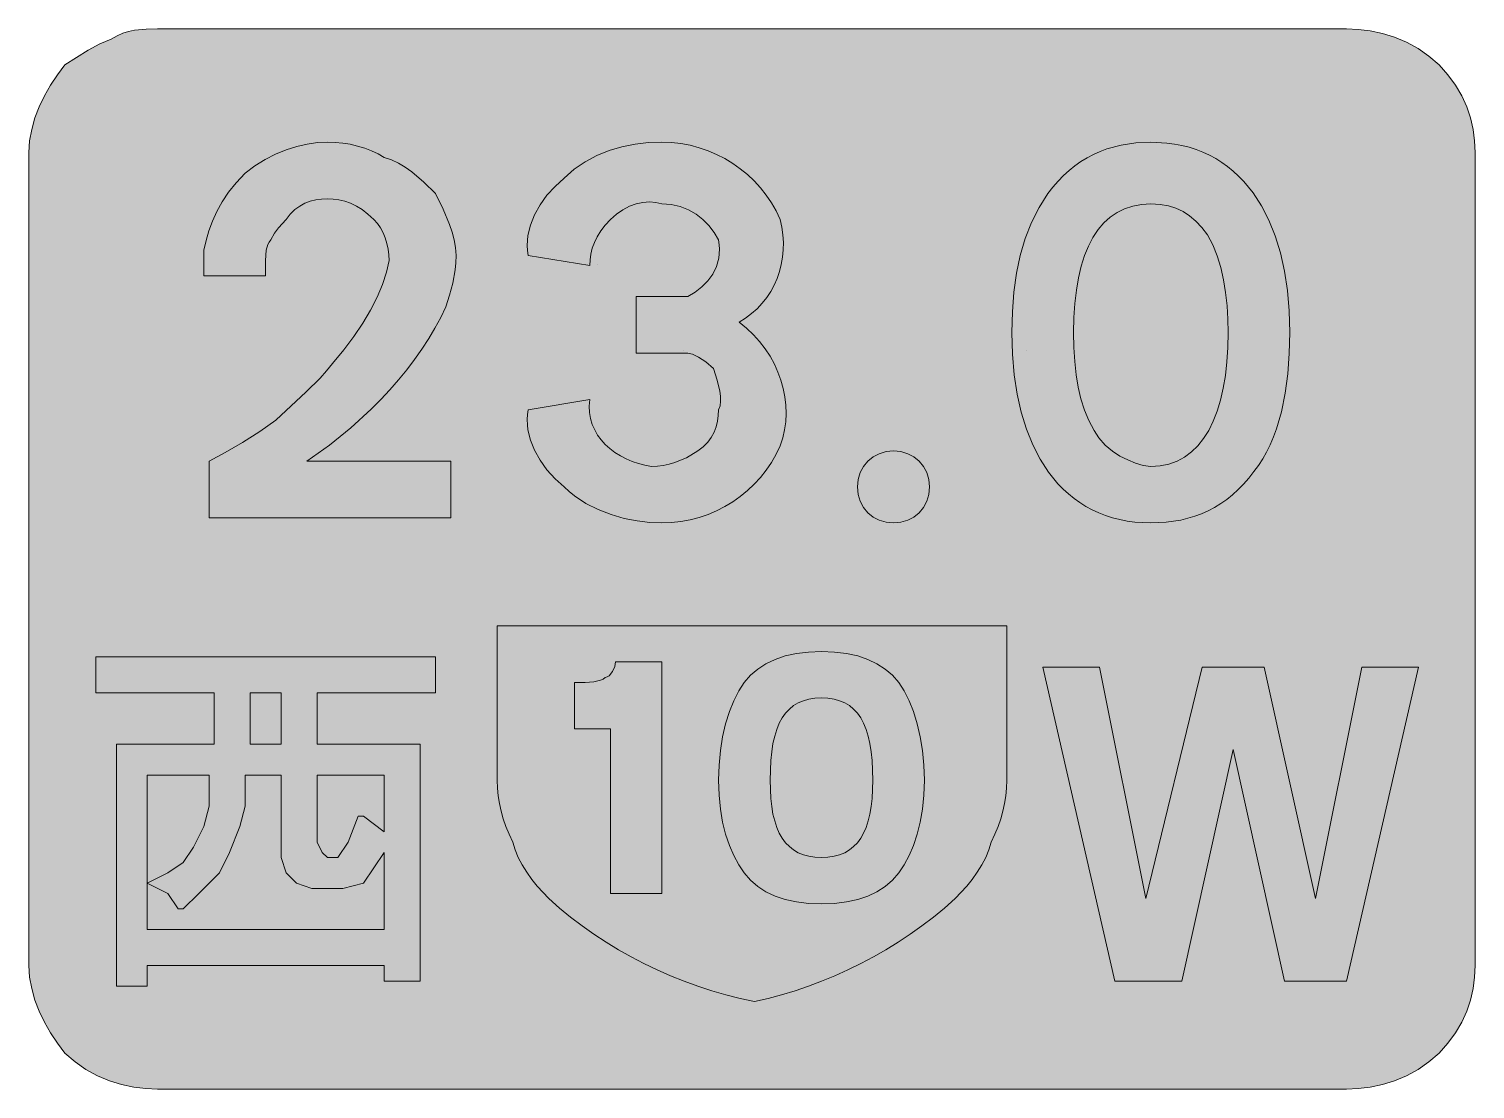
# Model space of a CAD drawing. Header units: metres. Extents: x 115 to 452, y 11 to 258.
import ezdxf

# ---------------------------------------------------------------- set-up
doc = ezdxf.new("R2010")
doc.units = ezdxf.units.M
for name, color, linetype, true_color in [('FILL_BLACK_000000', 7, 'Continuous', 0x000000), ('FILL_LIME_00FF00', 7, 'Continuous', 0x00ff00), ('FILL_WHITE_FFFFFF', 7, 'Continuous', 0xffffff), ('FILL_YELLOW_FFFF00', 7, 'Continuous', 0xffff00), ('STROKE_WHITE_FFFFFF', 7, 'Continuous', 0xffffff)]:
    doc.layers.add(name, color=color, linetype=linetype, true_color=true_color)

msp = doc.modelspace()

# ---------------------------------------------------------------- hatches: boundary and pattern name
at = {"layer": 'FILL_BLACK_000000', "true_color": 0x000000}
h = msp.add_hatch(color=7, dxfattribs=at)
h.dxf.hatch_style = 1
h.paths.add_polyline_path([(323.12, 76.53), (322.6, 73.49), (321.9, 70.68), (321.03, 68.09), (320.01, 65.73), (318.84, 63.59), (317.55, 61.68), (316.09, 59.99), (314.4, 58.53), (312.49, 57.29), (310.35, 56.28), (307.99, 55.49), (305.4, 54.93), (302.59, 54.59), (299.55, 54.48), (296.51, 54.59), (293.7, 54.93), (291.11, 55.49), (288.75, 56.28), (286.61, 57.29), (284.7, 58.53), (283.01, 59.99), (281.55, 61.68), (280.26, 63.59), (279.09, 65.73), (278.07, 68.09), (277.2, 70.68), (276.5, 73.49), (275.98, 76.53), (275.66, 79.79), (275.55, 83.28), (275.66, 86.82), (275.98, 90.22), (276.5, 93.45), (277.2, 96.48), (278.07, 99.29), (279.09, 101.84), (280.26, 104.12), (281.55, 106.08), (283.01, 107.77), (284.7, 109.23), (286.61, 110.47), (288.75, 111.48), (291.11, 112.27), (293.7, 112.83), (296.51, 113.17), (299.55, 113.28), (302.59, 113.17), (305.4, 112.83), (307.99, 112.27), (310.35, 111.48), (312.49, 110.47), (314.4, 109.23), (316.09, 107.77), (317.55, 106.08), (318.84, 104.12), (320.01, 101.84), (321.03, 99.29), (321.9, 96.48), (322.6, 93.45), (323.12, 90.22), (323.44, 86.82), (323.55, 83.28), (323.44, 79.79), (323.12, 76.53)])
h.paths.add_polyline_path([(311.16, 89.95), (310.86, 91.85), (310.46, 93.58), (309.97, 95.16), (309.38, 96.57), (308.7, 97.83), (307.92, 98.93), (307.04, 99.89), (306.06, 100.69), (304.97, 101.34), (303.78, 101.84), (302.48, 102.2), (301.07, 102.41), (299.55, 102.48), (298.03, 102.41), (296.62, 102.2), (295.32, 101.84), (294.13, 101.34), (293.04, 100.69), (292.06, 99.89), (291.18, 98.93), (290.4, 97.83), (289.72, 96.57), (289.13, 95.16), (288.64, 93.58), (288.24, 91.85), (287.94, 89.95), (287.72, 87.89), (287.55, 83.28), (287.72, 79.06), (287.94, 77.16), (288.24, 75.4), (288.64, 73.79), (289.13, 72.31), (289.72, 70.98), (290.4, 69.78), (291.18, 68.73), (292.06, 67.81), (293.04, 67.04), (294.13, 66.4), (295.32, 65.91), (296.62, 65.56), (298.03, 65.35), (299.55, 65.28), (301.07, 65.35), (302.48, 65.56), (303.78, 65.91), (304.97, 66.4), (306.06, 67.04), (307.04, 67.81), (307.92, 68.73), (308.7, 69.78), (309.38, 70.98), (309.97, 72.31), (310.46, 73.79), (310.86, 75.4), (311.16, 77.16), (311.38, 79.06), (311.55, 83.28), (311.38, 87.89), (311.16, 89.95)], flags=16)
h = msp.add_hatch(color=7, dxfattribs=at)
h.dxf.hatch_style = 1
h.paths.add_polyline_path([(262.35, 56.88), (250.35, 56.88), (250.35, 95.28), (241.95, 95.28), (241.95, 106.08), (244.43, 106.1), (246.45, 106.23), (248.03, 106.59), (248.64, 106.88), (249.15, 107.28), (249.6, 107.39), (250.03, 107.67), (250.8, 108.63), (251.34, 109.81), (251.55, 110.88), (262.35, 110.88), (262.35, 56.88)])
at = {"layer": 'FILL_LIME_00FF00', "true_color": 0x00ff00}
h = msp.add_hatch(color=7, dxfattribs=at)
h.dxf.hatch_style = 1
h.paths.add_polyline_path([(424.7, 258.37), (427.52, 258.01), (430.37, 257.4), (433.2, 256.53), (435.98, 255.37), (438.66, 253.92), (441.19, 252.16), (443.55, 250.08), (445.63, 247.78), (447.39, 245.37), (448.84, 242.89), (450, 240.33), (450.87, 237.72), (451.48, 235.06), (451.84, 232.38), (451.95, 229.68), (451.95, 40.08), (451.84, 37.38), (451.48, 34.7), (450.87, 32.04), (450, 29.43), (448.84, 26.87), (447.39, 24.39), (445.63, 21.98), (443.55, 19.68), (441.19, 17.6), (438.66, 15.84), (435.98, 14.39), (433.2, 13.23), (430.37, 12.36), (427.52, 11.75), (424.7, 11.39), (421.95, 11.28), (144.75, 11.28), (142, 11.39), (139.18, 11.75), (136.33, 12.36), (133.5, 13.23), (130.72, 14.39), (128.04, 15.84), (125.51, 17.6), (123.15, 19.68), (121.41, 21.98), (119.81, 24.39), (118.38, 26.87), (117.15, 29.43), (116.14, 32.04), (115.39, 34.7), (114.91, 37.38), (114.75, 40.08), (114.75, 229.68), (114.91, 232.38), (115.39, 235.06), (116.14, 237.72), (117.15, 240.33), (118.38, 242.89), (119.81, 245.37), (121.41, 247.78), (123.15, 250.08), (128.55, 253.53), (131.25, 254.97), (133.95, 256.08), (135.3, 256.87), (136.65, 257.47), (138, 257.89), (139.35, 258.18), (142.05, 258.44), (144.75, 258.48), (421.95, 258.48), (424.7, 258.37)])
at = {"layer": 'FILL_WHITE_FFFFFF', "true_color": 0xffffff}
h = msp.add_hatch(color=7, dxfattribs=at)
h.dxf.hatch_style = 1
h.paths.add_polyline_path([(155.55, 200.88), (155.55, 206.88), (156.06, 209.13), (156.71, 211.38), (157.53, 213.63), (158.55, 215.88), (159.79, 218.13), (161.29, 220.38), (163.06, 222.63), (165.15, 224.88), (167.45, 226.57), (169.84, 228.03), (172.28, 229.27), (174.75, 230.28), (177.22, 231.07), (179.66, 231.63), (182.05, 231.97), (184.35, 232.08), (186.15, 232.02), (187.93, 231.85), (189.69, 231.57), (191.4, 231.18), (193.06, 230.67), (194.64, 230.05), (196.15, 229.32), (197.55, 228.48), (199.3, 227.92), (200.94, 227.17), (202.51, 226.24), (204, 225.18), (206.83, 222.74), (209.55, 220.08), (211.31, 216.48), (212.85, 212.88), (213.46, 211.08), (213.94, 209.28), (214.24, 207.48), (214.35, 205.68), (214.3, 203.93), (214.14, 202.29), (213.6, 199.23), (212.83, 196.4), (211.95, 193.68), (210.76, 191.21), (209.43, 188.74), (207.97, 186.28), (206.38, 183.84), (204.68, 181.41), (202.86, 179.02), (200.93, 176.66), (198.9, 174.33), (196.77, 172.05), (194.55, 169.81), (189.84, 165.5), (184.83, 161.44), (182.22, 159.52), (179.55, 157.68), (213.15, 157.68), (213.15, 144.48), (156.75, 144.48), (156.75, 157.68), (160.54, 159.69), (164.55, 162.03), (168.56, 164.6), (172.35, 167.28), (179.4, 173.88), (182.64, 177.07), (184.15, 178.73), (185.55, 180.48), (188.14, 183.63), (190.48, 186.76), (192.57, 189.87), (194.4, 192.93), (195.94, 195.94), (197.19, 198.87), (198.13, 201.73), (198.75, 204.48), (198.69, 205.83), (198.53, 207.16), (198.24, 208.47), (197.85, 209.73), (197.34, 210.94), (196.73, 212.07), (195.99, 213.13), (195.15, 214.08), (193.8, 215.32), (192.45, 216.35), (191.1, 217.18), (189.75, 217.83), (188.4, 218.31), (187.05, 218.64), (185.7, 218.82), (184.35, 218.88), (183, 218.82), (181.67, 218.64), (180.36, 218.31), (179.1, 217.83), (177.89, 217.18), (176.76, 216.35), (175.7, 215.32), (174.75, 214.08), (172.95, 212.13), (172.05, 210.87), (171.15, 209.28), (170.75, 208.78), (170.46, 208.19), (170.1, 206.88), (169.95, 204.48), (169.95, 200.88), (155.55, 200.88)])
h = msp.add_hatch(color=7, dxfattribs=at)
h.dxf.hatch_style = 1
h.paths.add_polyline_path([(256.35, 182.88), (256.35, 196.08), (265.95, 196.08), (267.15, 196.08), (268.35, 196.08), (270.09, 197.09), (271.67, 198.31), (273.05, 199.73), (274.2, 201.33), (275.06, 203.1), (275.61, 205.02), (275.78, 207.09), (275.72, 208.17), (275.55, 209.28), (274.54, 211.02), (273.32, 212.62), (271.9, 214.05), (270.3, 215.28), (268.53, 216.29), (266.61, 217.04), (264.54, 217.52), (262.35, 217.68), (260.95, 218.02), (259.46, 218.13), (257.92, 218.02), (256.35, 217.68), (254.78, 217.12), (253.24, 216.33), (251.75, 215.32), (250.35, 214.08), (249.11, 212.73), (248.08, 211.38), (247.25, 210.03), (246.6, 208.68), (246.12, 207.33), (245.79, 205.98), (245.61, 204.63), (245.55, 203.28), (231.15, 205.68), (230.98, 206.82), (230.92, 207.98), (230.97, 209.16), (231.11, 210.35), (231.7, 212.75), (232.65, 215.13), (233.94, 217.46), (235.54, 219.69), (237.42, 221.77), (239.55, 223.68), (241.91, 225.76), (244.46, 227.52), (247.19, 228.97), (250.05, 230.13), (253.03, 231), (256.09, 231.61), (259.2, 231.97), (262.35, 232.08), (264.58, 232), (266.78, 231.75), (268.94, 231.34), (271.05, 230.79), (273.1, 230.08), (275.09, 229.23), (277.01, 228.25), (278.85, 227.13), (280.61, 225.89), (282.27, 224.52), (283.84, 223.04), (285.3, 221.45), (286.65, 219.75), (287.88, 217.95), (288.98, 216.06), (289.95, 214.08), (290.33, 212.28), (290.57, 210.49), (290.68, 208.71), (290.64, 206.95), (290.48, 205.23), (290.18, 203.53), (289.76, 201.88), (289.2, 200.28), (288.52, 198.73), (287.71, 197.25), (286.78, 195.84), (285.73, 194.5), (284.56, 193.25), (283.27, 192.1), (281.87, 191.04), (280.35, 190.08), (282.08, 188.68), (283.67, 187.17), (285.11, 185.57), (286.41, 183.89), (287.56, 182.14), (288.56, 180.33), (289.4, 178.48), (290.1, 176.58), (290.64, 174.66), (291.03, 172.71), (291.25, 170.76), (291.32, 168.82), (291.22, 166.89), (290.96, 164.98), (290.54, 163.11), (289.95, 161.28), (288.98, 159.3), (287.88, 157.41), (286.65, 155.61), (285.3, 153.91), (283.84, 152.32), (282.27, 150.84), (280.61, 149.47), (278.85, 148.23), (277.01, 147.11), (275.09, 146.13), (273.1, 145.28), (271.05, 144.57), (268.94, 144.02), (266.78, 143.61), (264.58, 143.36), (262.35, 143.28), (259.55, 143.39), (256.59, 143.75), (253.55, 144.36), (250.5, 145.23), (247.5, 146.39), (244.63, 147.84), (241.96, 149.6), (240.72, 150.6), (239.55, 151.68), (237.42, 153.59), (235.54, 155.67), (233.94, 157.9), (232.65, 160.23), (231.7, 162.61), (231.11, 165.01), (230.97, 166.2), (230.92, 167.38), (230.98, 168.54), (231.15, 169.68), (245.55, 172.08), (245.42, 170.53), (245.48, 169.05), (245.71, 167.62), (246.11, 166.27), (246.67, 164.98), (247.36, 163.77), (248.2, 162.63), (249.15, 161.58), (250.22, 160.61), (251.39, 159.73), (252.65, 158.94), (253.99, 158.24), (255.4, 157.65), (256.87, 157.15), (258.39, 156.76), (259.95, 156.48), (261.3, 156.54), (262.65, 156.7), (264, 156.99), (265.35, 157.38), (266.7, 157.89), (268.05, 158.5), (270.75, 160.08), (271.99, 161.03), (273.02, 162.09), (273.85, 163.22), (274.5, 164.43), (274.98, 165.69), (275.31, 167), (275.49, 168.33), (275.55, 169.68), (275.89, 170.63), (276.04, 171.69), (276.01, 172.82), (275.85, 174.03), (275.21, 176.6), (274.35, 179.28), (272.57, 180.85), (270.9, 181.98), (269.46, 182.65), (268.35, 182.88), (256.35, 182.88)])
h = msp.add_hatch(color=7, dxfattribs=at)
h.dxf.hatch_style = 1
h.paths.add_polyline_path([(344.42, 197.13), (345.03, 201.52), (345.9, 205.68), (347.06, 209.62), (348.51, 213.33), (350.27, 216.82), (352.35, 220.08), (353.5, 221.6), (354.71, 223.01), (355.97, 224.31), (357.28, 225.5), (358.64, 226.59), (360.05, 227.57), (361.5, 228.45), (363, 229.23), (364.54, 229.91), (366.12, 230.5), (369.39, 231.39), (372.81, 231.91), (376.35, 232.08), (380.08, 231.88), (381.86, 231.64), (383.6, 231.3), (385.28, 230.87), (386.92, 230.35), (388.49, 229.73), (390.02, 229.02), (391.49, 228.23), (392.9, 227.34), (394.26, 226.37), (395.57, 225.31), (396.81, 224.16), (398, 222.94), (400.2, 220.23), (402.16, 217.2), (403.88, 213.86), (405.34, 210.21), (406.56, 206.26), (407.51, 202.03), (408.19, 197.51), (408.61, 192.73), (408.75, 187.68), (408.64, 182.79), (408.28, 178.06), (407.67, 173.53), (406.8, 169.23), (405.64, 165.22), (404.96, 163.33), (404.19, 161.52), (403.35, 159.81), (402.43, 158.2), (401.43, 156.69), (400.35, 155.28), (399.2, 153.76), (397.99, 152.35), (396.73, 151.05), (395.42, 149.86), (394.06, 148.77), (392.65, 147.79), (391.2, 146.91), (389.7, 146.13), (388.16, 145.45), (386.58, 144.86), (383.31, 143.97), (379.89, 143.45), (376.35, 143.28), (372.62, 143.48), (370.84, 143.72), (369.1, 144.06), (367.42, 144.49), (365.78, 145.01), (364.21, 145.63), (362.68, 146.34), (361.21, 147.13), (359.8, 148.02), (358.44, 148.99), (357.13, 150.05), (355.89, 151.2), (354.7, 152.42), (352.5, 155.13), (350.54, 158.16), (348.82, 161.5), (347.36, 165.15), (346.14, 169.1), (345.19, 173.33), (344.51, 177.85), (344.09, 182.63), (343.95, 187.68), (344.06, 192.52), (344.42, 197.13)])
h.paths.add_polyline_path([(380.57, 157.03), (382.47, 157.71), (384.23, 158.65), (385.84, 159.85), (387.32, 161.29), (388.65, 162.97), (389.85, 164.88), (390.9, 167.02), (391.82, 169.37), (392.59, 171.94), (393.23, 174.7), (393.72, 177.67), (394.07, 180.83), (394.28, 184.17), (394.35, 187.68), (394.29, 190.83), (394.11, 193.94), (393.78, 197), (393.3, 199.98), (392.65, 202.84), (391.82, 205.57), (390.79, 208.12), (389.55, 210.48), (388.2, 212.17), (386.81, 213.63), (385.37, 214.87), (383.85, 215.88), (382.21, 216.67), (380.44, 217.23), (378.49, 217.57), (376.35, 217.68), (374.17, 217.55), (372.13, 217.18), (370.23, 216.56), (368.48, 215.69), (366.86, 214.59), (365.38, 213.25), (364.05, 211.68), (362.85, 209.88), (361.8, 207.86), (360.88, 205.61), (360.11, 203.15), (359.48, 200.47), (358.98, 197.58), (358.63, 194.48), (358.42, 191.18), (358.35, 187.68), (358.41, 184.19), (358.59, 180.91), (358.92, 177.83), (359.4, 174.93), (360.05, 172.2), (360.88, 169.62), (361.91, 167.19), (363.15, 164.88), (364.26, 163.1), (365.7, 161.43), (367.37, 159.99), (369.15, 158.88), (370.95, 158), (372.75, 157.23), (374.55, 156.69), (376.35, 156.48), (378.53, 156.62), (380.57, 157.03)], flags=16)
h = msp.add_hatch(color=7, dxfattribs=at)
h.dxf.hatch_style = 1
h.paths.add_polyline_path([(324.59, 149.94), (324.11, 148.34), (323.36, 146.91), (322.35, 145.68), (321.12, 144.67), (319.69, 143.92), (318.09, 143.44), (316.35, 143.28), (314.61, 143.44), (313.01, 143.92), (311.58, 144.67), (310.35, 145.68), (309.34, 146.91), (308.59, 148.34), (308.11, 149.94), (307.95, 151.68), (308.11, 153.42), (308.59, 155.02), (309.34, 156.45), (310.35, 157.68), (311.58, 158.69), (313.01, 159.44), (314.61, 159.92), (316.35, 160.08), (318.09, 159.92), (319.69, 159.44), (321.12, 158.69), (322.35, 157.68), (323.36, 156.45), (324.11, 155.02), (324.59, 153.42), (324.75, 151.68), (324.59, 149.94)])
h = msp.add_hatch(color=7, dxfattribs=at)
h.dxf.hatch_style = 1
h.paths.add_polyline_path([(142.35, 35.28), (135.15, 35.28), (135.15, 91.68), (157.95, 91.68), (157.95, 103.68), (130.35, 103.68), (130.35, 112.08), (209.55, 112.08), (209.55, 103.68), (181.95, 103.68), (181.95, 91.68), (205.95, 91.68), (205.95, 36.48), (197.55, 36.48), (197.55, 40.08), (142.35, 40.08), (142.35, 35.28)])
h.paths.add_polyline_path([(166.35, 91.68), (173.55, 91.68), (173.55, 103.68), (166.35, 103.68), (166.35, 91.68)], flags=16)
h.paths.add_polyline_path([(186.75, 65.28), (189.15, 68.88), (191.55, 74.88), (192.75, 74.88), (197.55, 71.28), (197.55, 84.48), (181.95, 84.48), (181.95, 68.88), (183.15, 66.48), (184.35, 65.28), (186.75, 65.28)], flags=16)
h.paths.add_polyline_path([(150.75, 64.08), (153.15, 67.68), (155.55, 72.48), (156.75, 77.28), (156.75, 84.48), (142.35, 84.48), (142.35, 59.28), (147.15, 61.68), (150.75, 64.08)], flags=16)
h.paths.add_polyline_path([(142.35, 48.48), (197.55, 48.48), (197.55, 66.48), (195.15, 62.88), (192.75, 59.28), (187.95, 58.08), (180.75, 58.08), (177.15, 59.28), (175.95, 60.48), (174.75, 61.68), (173.55, 65.28), (173.55, 84.48), (165.15, 84.48), (165.15, 77.28), (163.95, 72.48), (161.55, 66.48), (159.15, 61.68), (154.35, 56.88), (150.75, 53.28), (149.55, 53.28), (147.15, 56.88), (142.35, 59.28), (142.35, 48.48)], flags=16)
h = msp.add_hatch(color=7, dxfattribs=at)
h.dxf.hatch_style = 1
h.paths.add_polyline_path([(351.15, 109.68), (364.35, 109.68), (375.15, 55.68), (388.35, 109.68), (402.75, 109.68), (414.75, 55.68), (425.55, 109.68), (438.75, 109.68), (421.95, 36.48), (407.55, 36.48), (395.55, 90.48), (383.55, 36.48), (382.35, 36.48), (367.95, 36.48), (351.15, 109.68)])
at = {"layer": 'FILL_YELLOW_FFFF00', "true_color": 0xffff00}
h = msp.add_hatch(color=7, dxfattribs=at)
h.dxf.hatch_style = 1
h.paths.add_polyline_path([(280.59, 32.41), (277.26, 33.25), (273.97, 34.2), (270.71, 35.26), (267.5, 36.42), (264.33, 37.69), (261.22, 39.06), (258.15, 40.53), (255.14, 42.1), (252.19, 43.76), (249.31, 45.52), (246.49, 47.37), (243.74, 49.32), (241.06, 51.35), (238.47, 53.47), (235.95, 55.68), (233.29, 58.59), (232.03, 60.17), (230.85, 61.83), (229.79, 63.54), (228.86, 65.3), (228.11, 67.08), (227.55, 68.88), (226.71, 70.68), (225.98, 72.48), (225.36, 74.28), (224.85, 76.08), (224.46, 77.88), (224.18, 79.68), (224.01, 81.48), (223.95, 83.28), (223.95, 119.28), (342.75, 119.28), (342.75, 83.28), (342.69, 81.48), (342.53, 79.68), (342.24, 77.88), (341.85, 76.08), (341.34, 74.28), (340.73, 72.48), (339.99, 70.68), (339.15, 68.88), (338.59, 67.08), (337.84, 65.3), (336.91, 63.54), (335.85, 61.83), (334.67, 60.17), (333.41, 58.59), (330.75, 55.68), (328.23, 53.47), (325.64, 51.35), (322.97, 49.32), (320.23, 47.37), (317.43, 45.52), (314.57, 43.76), (311.66, 42.1), (308.7, 40.53), (305.7, 39.06), (302.66, 37.69), (299.59, 36.42), (296.49, 35.26), (293.38, 34.2), (290.24, 33.25), (287.1, 32.41), (283.95, 31.68), (280.59, 32.41)])

# ---------------------------------------------------------------- linework, layer by layer
at = {"layer": 'FILL_BLACK_000000', "lineweight": 0, "true_color": 0x000000}
for points in [[(323.12, 76.53), (322.6, 73.49), (321.9, 70.68), (321.03, 68.09), (320.01, 65.73), (318.84, 63.59), (317.55, 61.68), (316.09, 59.99), (314.4, 58.53), (312.49, 57.29), (310.35, 56.28), (307.99, 55.49), (305.4, 54.93), (302.59, 54.59), (299.55, 54.48), (296.51, 54.59), (293.7, 54.93), (291.11, 55.49), (288.75, 56.28), (286.61, 57.29), (284.7, 58.53), (283.01, 59.99), (281.55, 61.68), (280.26, 63.59), (279.09, 65.73), (278.07, 68.09), (277.2, 70.68), (276.5, 73.49), (275.98, 76.53), (275.66, 79.79), (275.55, 83.28), (275.66, 86.82), (275.98, 90.22), (276.5, 93.45), (277.2, 96.48), (278.07, 99.29), (279.09, 101.84), (280.26, 104.12), (281.55, 106.08), (283.01, 107.77), (284.7, 109.23), (286.61, 110.47), (288.75, 111.48), (291.11, 112.27), (293.7, 112.83), (296.51, 113.17), (299.55, 113.28), (302.59, 113.17), (305.4, 112.83), (307.99, 112.27), (310.35, 111.48), (312.49, 110.47), (314.4, 109.23), (316.09, 107.77), (317.55, 106.08), (318.84, 104.12), (320.01, 101.84), (321.03, 99.29), (321.9, 96.48), (322.6, 93.45), (323.12, 90.22), (323.44, 86.82), (323.55, 83.28), (323.44, 79.79)], [(262.35, 56.88), (250.35, 56.88), (250.35, 95.28), (241.95, 95.28), (241.95, 106.08), (244.43, 106.1), (246.45, 106.23), (248.03, 106.59), (248.64, 106.88), (249.15, 107.28), (249.6, 107.39), (250.03, 107.67), (250.8, 108.63), (251.34, 109.81), (251.55, 110.88), (262.35, 110.88)], [(311.16, 89.95), (310.86, 91.85), (310.46, 93.58), (309.97, 95.16), (309.38, 96.57), (308.7, 97.83), (307.92, 98.93), (307.04, 99.89), (306.06, 100.69), (304.97, 101.34), (303.78, 101.84), (302.48, 102.2), (301.07, 102.41), (299.55, 102.48), (298.03, 102.41), (296.62, 102.2), (295.32, 101.84), (294.13, 101.34), (293.04, 100.69), (292.06, 99.89), (291.18, 98.93), (290.4, 97.83), (289.72, 96.57), (289.13, 95.16), (288.64, 93.58), (288.24, 91.85), (287.94, 89.95), (287.72, 87.89), (287.55, 83.28), (287.72, 79.06), (287.94, 77.16), (288.24, 75.4), (288.64, 73.79), (289.13, 72.31), (289.72, 70.98), (290.4, 69.78), (291.18, 68.73), (292.06, 67.81), (293.04, 67.04), (294.13, 66.4), (295.32, 65.91), (296.62, 65.56), (298.03, 65.35), (299.55, 65.28), (301.07, 65.35), (302.48, 65.56), (303.78, 65.91), (304.97, 66.4), (306.06, 67.04), (307.04, 67.81), (307.92, 68.73), (308.7, 69.78), (309.38, 70.98), (309.97, 72.31), (310.46, 73.79), (310.86, 75.4), (311.16, 77.16), (311.38, 79.06), (311.55, 83.28), (311.38, 87.89)]]:
    msp.add_lwpolyline(points, close=True, dxfattribs=at)
at = {"layer": 'FILL_LIME_00FF00', "lineweight": 0, "true_color": 0x00ff00}
msp.add_lwpolyline([(424.7, 258.37), (427.52, 258.01), (430.37, 257.4), (433.2, 256.53), (435.98, 255.37), (438.66, 253.92), (441.19, 252.16), (443.55, 250.08), (445.63, 247.78), (447.39, 245.37), (448.84, 242.89), (450, 240.33), (450.87, 237.72), (451.48, 235.06), (451.84, 232.38), (451.95, 229.68), (451.95, 40.08), (451.84, 37.38), (451.48, 34.7), (450.87, 32.04), (450, 29.43), (448.84, 26.87), (447.39, 24.39), (445.63, 21.98), (443.55, 19.68), (441.19, 17.6), (438.66, 15.84), (435.98, 14.39), (433.2, 13.23), (430.37, 12.36), (427.52, 11.75), (424.7, 11.39), (421.95, 11.28), (144.75, 11.28), (142, 11.39), (139.18, 11.75), (136.33, 12.36), (133.5, 13.23), (130.72, 14.39), (128.04, 15.84), (125.51, 17.6), (123.15, 19.68), (121.41, 21.98), (119.81, 24.39), (118.38, 26.87), (117.15, 29.43), (116.14, 32.04), (115.39, 34.7), (114.91, 37.38), (114.75, 40.08), (114.75, 229.68), (114.91, 232.38), (115.39, 235.06), (116.14, 237.72), (117.15, 240.33), (118.38, 242.89), (119.81, 245.37), (121.41, 247.78), (123.15, 250.08), (128.55, 253.53), (131.25, 254.97), (133.95, 256.08), (135.3, 256.87), (136.65, 257.47), (138, 257.89), (139.35, 258.18), (142.05, 258.44), (144.75, 258.48), (421.95, 258.48)], close=True, dxfattribs=at)
at = {"layer": 'FILL_WHITE_FFFFFF', "lineweight": 0, "true_color": 0xffffff}
for points in [[(155.55, 200.88), (155.55, 206.88), (156.06, 209.13), (156.71, 211.38), (157.53, 213.63), (158.55, 215.88), (159.79, 218.13), (161.29, 220.38), (163.06, 222.63), (165.15, 224.88), (167.45, 226.57), (169.84, 228.03), (172.28, 229.27), (174.75, 230.28), (177.22, 231.07), (179.66, 231.63), (182.05, 231.97), (184.35, 232.08), (186.15, 232.02), (187.93, 231.85), (189.69, 231.57), (191.4, 231.18), (193.06, 230.67), (194.64, 230.05), (196.15, 229.32), (197.55, 228.48), (199.3, 227.92), (200.94, 227.17), (202.51, 226.24), (204, 225.18), (206.83, 222.74), (209.55, 220.08), (211.31, 216.48), (212.85, 212.88), (213.46, 211.08), (213.94, 209.28), (214.24, 207.48), (214.35, 205.68), (214.3, 203.93), (214.14, 202.29), (213.6, 199.23), (212.83, 196.4), (211.95, 193.68), (210.76, 191.21), (209.43, 188.74), (207.97, 186.28), (206.38, 183.84), (204.68, 181.41), (202.86, 179.02), (200.93, 176.66), (198.9, 174.33), (196.77, 172.05), (194.55, 169.81), (189.84, 165.5), (184.83, 161.44), (182.22, 159.52), (179.55, 157.68), (213.15, 157.68), (213.15, 144.48), (156.75, 144.48), (156.75, 157.68), (160.54, 159.69), (164.55, 162.03), (168.56, 164.6), (172.35, 167.28), (179.4, 173.88), (182.64, 177.07), (184.15, 178.73), (185.55, 180.48), (188.14, 183.63), (190.48, 186.76), (192.57, 189.87), (194.4, 192.93), (195.94, 195.94), (197.19, 198.87), (198.13, 201.73), (198.75, 204.48), (198.69, 205.83), (198.53, 207.16), (198.24, 208.47), (197.85, 209.73), (197.34, 210.94), (196.73, 212.07), (195.99, 213.13), (195.15, 214.08), (193.8, 215.32), (192.45, 216.35), (191.1, 217.18), (189.75, 217.83), (188.4, 218.31), (187.05, 218.64), (185.7, 218.82), (184.35, 218.88), (183, 218.82), (181.67, 218.64), (180.36, 218.31), (179.1, 217.83), (177.89, 217.18), (176.76, 216.35), (175.7, 215.32), (174.75, 214.08), (172.95, 212.13), (172.05, 210.87), (171.15, 209.28), (170.75, 208.78), (170.46, 208.19), (170.1, 206.88), (169.95, 204.48), (169.95, 200.88)], [(256.35, 182.88), (256.35, 196.08), (265.95, 196.08), (267.15, 196.08), (268.35, 196.08), (270.09, 197.09), (271.67, 198.31), (273.05, 199.73), (274.2, 201.33), (275.06, 203.1), (275.61, 205.02), (275.78, 207.09), (275.72, 208.17), (275.55, 209.28), (274.54, 211.02), (273.32, 212.62), (271.9, 214.05), (270.3, 215.28), (268.53, 216.29), (266.61, 217.04), (264.54, 217.52), (262.35, 217.68), (260.95, 218.02), (259.46, 218.13), (257.92, 218.02), (256.35, 217.68), (254.78, 217.12), (253.24, 216.33), (251.75, 215.32), (250.35, 214.08), (249.11, 212.73), (248.08, 211.38), (247.25, 210.03), (246.6, 208.68), (246.12, 207.33), (245.79, 205.98), (245.61, 204.63), (245.55, 203.28), (231.15, 205.68), (230.98, 206.82), (230.92, 207.98), (230.97, 209.16), (231.11, 210.35), (231.7, 212.75), (232.65, 215.13), (233.94, 217.46), (235.54, 219.69), (237.42, 221.77), (239.55, 223.68), (241.91, 225.76), (244.46, 227.52), (247.19, 228.97), (250.05, 230.13), (253.03, 231), (256.09, 231.61), (259.2, 231.97), (262.35, 232.08), (264.58, 232), (266.78, 231.75), (268.94, 231.34), (271.05, 230.79), (273.1, 230.08), (275.09, 229.23), (277.01, 228.25), (278.85, 227.13), (280.61, 225.89), (282.27, 224.52), (283.84, 223.04), (285.3, 221.45), (286.65, 219.75), (287.88, 217.95), (288.98, 216.06), (289.95, 214.08), (290.33, 212.28), (290.57, 210.49), (290.68, 208.71), (290.64, 206.95), (290.48, 205.23), (290.18, 203.53), (289.76, 201.88), (289.2, 200.28), (288.52, 198.73), (287.71, 197.25), (286.78, 195.84), (285.73, 194.5), (284.56, 193.25), (283.27, 192.1), (281.87, 191.04), (280.35, 190.08), (282.08, 188.68), (283.67, 187.17), (285.11, 185.57), (286.41, 183.89), (287.56, 182.14), (288.56, 180.33), (289.4, 178.48), (290.1, 176.58), (290.64, 174.66), (291.03, 172.71), (291.25, 170.76), (291.32, 168.82), (291.22, 166.89), (290.96, 164.98), (290.54, 163.11), (289.95, 161.28), (288.98, 159.3), (287.88, 157.41), (286.65, 155.61), (285.3, 153.91), (283.84, 152.32), (282.27, 150.84), (280.61, 149.47), (278.85, 148.23), (277.01, 147.11), (275.09, 146.13), (273.1, 145.28), (271.05, 144.57), (268.94, 144.02), (266.78, 143.61), (264.58, 143.36), (262.35, 143.28), (259.55, 143.39), (256.59, 143.75), (253.55, 144.36), (250.5, 145.23), (247.5, 146.39), (244.63, 147.84), (241.96, 149.6), (240.72, 150.6), (239.55, 151.68), (237.42, 153.59), (235.54, 155.67), (233.94, 157.9), (232.65, 160.23), (231.7, 162.61), (231.11, 165.01), (230.97, 166.2), (230.92, 167.38), (230.98, 168.54), (231.15, 169.68), (245.55, 172.08), (245.42, 170.53), (245.48, 169.05), (245.71, 167.62), (246.11, 166.27), (246.67, 164.98), (247.36, 163.77), (248.2, 162.63), (249.15, 161.58), (250.22, 160.61), (251.39, 159.73), (252.65, 158.94), (253.99, 158.24), (255.4, 157.65), (256.87, 157.15), (258.39, 156.76), (259.95, 156.48), (261.3, 156.54), (262.65, 156.7), (264, 156.99), (265.35, 157.38), (266.7, 157.89), (268.05, 158.5), (270.75, 160.08), (271.99, 161.03), (273.02, 162.09), (273.85, 163.22), (274.5, 164.43), (274.98, 165.69), (275.31, 167), (275.49, 168.33), (275.55, 169.68), (275.89, 170.63), (276.04, 171.69), (276.01, 172.82), (275.85, 174.03), (275.21, 176.6), (274.35, 179.28), (272.57, 180.85), (270.9, 181.98), (269.46, 182.65), (268.35, 182.88)], [(344.42, 197.13), (345.03, 201.52), (345.9, 205.68), (347.06, 209.62), (348.51, 213.33), (350.27, 216.82), (352.35, 220.08), (353.5, 221.6), (354.71, 223.01), (355.97, 224.31), (357.28, 225.5), (358.64, 226.59), (360.05, 227.57), (361.5, 228.45), (363, 229.23), (364.54, 229.91), (366.12, 230.5), (369.39, 231.39), (372.81, 231.91), (376.35, 232.08), (380.08, 231.88), (381.86, 231.64), (383.6, 231.3), (385.28, 230.87), (386.92, 230.35), (388.49, 229.73), (390.02, 229.02), (391.49, 228.23), (392.9, 227.34), (394.26, 226.37), (395.57, 225.31), (396.81, 224.16), (398, 222.94), (400.2, 220.23), (402.16, 217.2), (403.88, 213.86), (405.34, 210.21), (406.56, 206.26), (407.51, 202.03), (408.19, 197.51), (408.61, 192.73), (408.75, 187.68), (408.64, 182.79), (408.28, 178.06), (407.67, 173.53), (406.8, 169.23), (405.64, 165.22), (404.96, 163.33), (404.19, 161.52), (403.35, 159.81), (402.43, 158.2), (401.43, 156.69), (400.35, 155.28), (399.2, 153.76), (397.99, 152.35), (396.73, 151.05), (395.42, 149.86), (394.06, 148.77), (392.65, 147.79), (391.2, 146.91), (389.7, 146.13), (388.16, 145.45), (386.58, 144.86), (383.31, 143.97), (379.89, 143.45), (376.35, 143.28), (372.62, 143.48), (370.84, 143.72), (369.1, 144.06), (367.42, 144.49), (365.78, 145.01), (364.21, 145.63), (362.68, 146.34), (361.21, 147.13), (359.8, 148.02), (358.44, 148.99), (357.13, 150.05), (355.89, 151.2), (354.7, 152.42), (352.5, 155.13), (350.54, 158.16), (348.82, 161.5), (347.36, 165.15), (346.14, 169.1), (345.19, 173.33), (344.51, 177.85), (344.09, 182.63), (343.95, 187.68), (344.06, 192.52)], [(380.57, 157.03), (382.47, 157.71), (384.23, 158.65), (385.84, 159.85), (387.32, 161.29), (388.65, 162.97), (389.85, 164.88), (390.9, 167.02), (391.82, 169.37), (392.59, 171.94), (393.23, 174.7), (393.72, 177.67), (394.07, 180.83), (394.28, 184.17), (394.35, 187.68), (394.29, 190.83), (394.11, 193.94), (393.78, 197), (393.3, 199.98), (392.65, 202.84), (391.82, 205.57), (390.79, 208.12), (389.55, 210.48), (388.2, 212.17), (386.81, 213.63), (385.37, 214.87), (383.85, 215.88), (382.21, 216.67), (380.44, 217.23), (378.49, 217.57), (376.35, 217.68), (374.17, 217.55), (372.13, 217.18), (370.23, 216.56), (368.48, 215.69), (366.86, 214.59), (365.38, 213.25), (364.05, 211.68), (362.85, 209.88), (361.8, 207.86), (360.88, 205.61), (360.11, 203.15), (359.48, 200.47), (358.98, 197.58), (358.63, 194.48), (358.42, 191.18), (358.35, 187.68), (358.41, 184.19), (358.59, 180.91), (358.92, 177.83), (359.4, 174.93), (360.05, 172.2), (360.88, 169.62), (361.91, 167.19), (363.15, 164.88), (364.26, 163.1), (365.7, 161.43), (367.37, 159.99), (369.15, 158.88), (370.95, 158), (372.75, 157.23), (374.55, 156.69), (376.35, 156.48), (378.53, 156.62)], [(324.59, 149.94), (324.11, 148.34), (323.36, 146.91), (322.35, 145.68), (321.12, 144.67), (319.69, 143.92), (318.09, 143.44), (316.35, 143.28), (314.61, 143.44), (313.01, 143.92), (311.58, 144.67), (310.35, 145.68), (309.34, 146.91), (308.59, 148.34), (308.11, 149.94), (307.95, 151.68), (308.11, 153.42), (308.59, 155.02), (309.34, 156.45), (310.35, 157.68), (311.58, 158.69), (313.01, 159.44), (314.61, 159.92), (316.35, 160.08), (318.09, 159.92), (319.69, 159.44), (321.12, 158.69), (322.35, 157.68), (323.36, 156.45), (324.11, 155.02), (324.59, 153.42), (324.75, 151.68)], [(142.35, 35.28), (135.15, 35.28), (135.15, 91.68), (157.95, 91.68), (157.95, 103.68), (130.35, 103.68), (130.35, 112.08), (209.55, 112.08), (209.55, 103.68), (181.95, 103.68), (181.95, 91.68), (205.95, 91.68), (205.95, 36.48), (197.55, 36.48), (197.55, 40.08), (142.35, 40.08)], [(351.15, 109.68), (364.35, 109.68), (375.15, 55.68), (388.35, 109.68), (402.75, 109.68), (414.75, 55.68), (425.55, 109.68), (438.75, 109.68), (421.95, 36.48), (407.55, 36.48), (395.55, 90.48), (383.55, 36.48), (382.35, 36.48), (367.95, 36.48)], [(166.35, 91.68), (173.55, 91.68), (173.55, 103.68), (166.35, 103.68)], [(150.75, 64.08), (153.15, 67.68), (155.55, 72.48), (156.75, 77.28), (156.75, 84.48), (142.35, 84.48), (142.35, 59.28), (147.15, 61.68)], [(142.35, 48.48), (197.55, 48.48), (197.55, 66.48), (195.15, 62.88), (192.75, 59.28), (187.95, 58.08), (180.75, 58.08), (177.15, 59.28), (175.95, 60.48), (174.75, 61.68), (173.55, 65.28), (173.55, 84.48), (165.15, 84.48), (165.15, 77.28), (163.95, 72.48), (161.55, 66.48), (159.15, 61.68), (154.35, 56.88), (150.75, 53.28), (149.55, 53.28), (147.15, 56.88), (142.35, 59.28)], [(186.75, 65.28), (189.15, 68.88), (191.55, 74.88), (192.75, 74.88), (197.55, 71.28), (197.55, 84.48), (181.95, 84.48), (181.95, 68.88), (183.15, 66.48), (184.35, 65.28)]]:
    msp.add_lwpolyline(points, close=True, dxfattribs=at)
at = {"layer": 'FILL_YELLOW_FFFF00', "lineweight": 0, "true_color": 0xffff00}
msp.add_lwpolyline([(280.59, 32.41), (277.26, 33.25), (273.97, 34.2), (270.71, 35.26), (267.5, 36.42), (264.33, 37.69), (261.22, 39.06), (258.15, 40.53), (255.14, 42.1), (252.19, 43.76), (249.31, 45.52), (246.49, 47.37), (243.74, 49.32), (241.06, 51.35), (238.47, 53.47), (235.95, 55.68), (233.29, 58.59), (232.03, 60.17), (230.85, 61.83), (229.79, 63.54), (228.86, 65.3), (228.11, 67.08), (227.55, 68.88), (226.71, 70.68), (225.98, 72.48), (225.36, 74.28), (224.85, 76.08), (224.46, 77.88), (224.18, 79.68), (224.01, 81.48), (223.95, 83.28), (223.95, 119.28), (342.75, 119.28), (342.75, 83.28), (342.69, 81.48), (342.53, 79.68), (342.24, 77.88), (341.85, 76.08), (341.34, 74.28), (340.73, 72.48), (339.99, 70.68), (339.15, 68.88), (338.59, 67.08), (337.84, 65.3), (336.91, 63.54), (335.85, 61.83), (334.67, 60.17), (333.41, 58.59), (330.75, 55.68), (328.23, 53.47), (325.64, 51.35), (322.97, 49.32), (320.23, 47.37), (317.43, 45.52), (314.57, 43.76), (311.66, 42.1), (308.7, 40.53), (305.7, 39.06), (302.66, 37.69), (299.59, 36.42), (296.49, 35.26), (293.38, 34.2), (290.24, 33.25), (287.1, 32.41), (283.95, 31.68)], close=True, dxfattribs=at)
at = {"layer": 'STROKE_WHITE_FFFFFF', "lineweight": 0, "true_color": 0xffffff}
for points in [[(247.35, 203.52), (247.35, 203.52)], [(267.35, 183.52), (267.35, 183.52)], [(347.35, 183.52), (347.35, 183.52)], [(347.35, 183.52), (347.35, 183.52)], [(347.35, 183.52), (347.35, 183.52)], [(347.35, 183.52), (347.35, 183.52)], [(347.35, 183.52), (347.35, 183.52)], [(347.35, 183.52), (347.35, 183.52)], [(347.35, 183.52), (347.35, 183.52)], [(347.35, 183.52), (347.35, 183.52)]]:
    msp.add_lwpolyline(points, dxfattribs=at)

doc.saveas('drawing.dxf')
